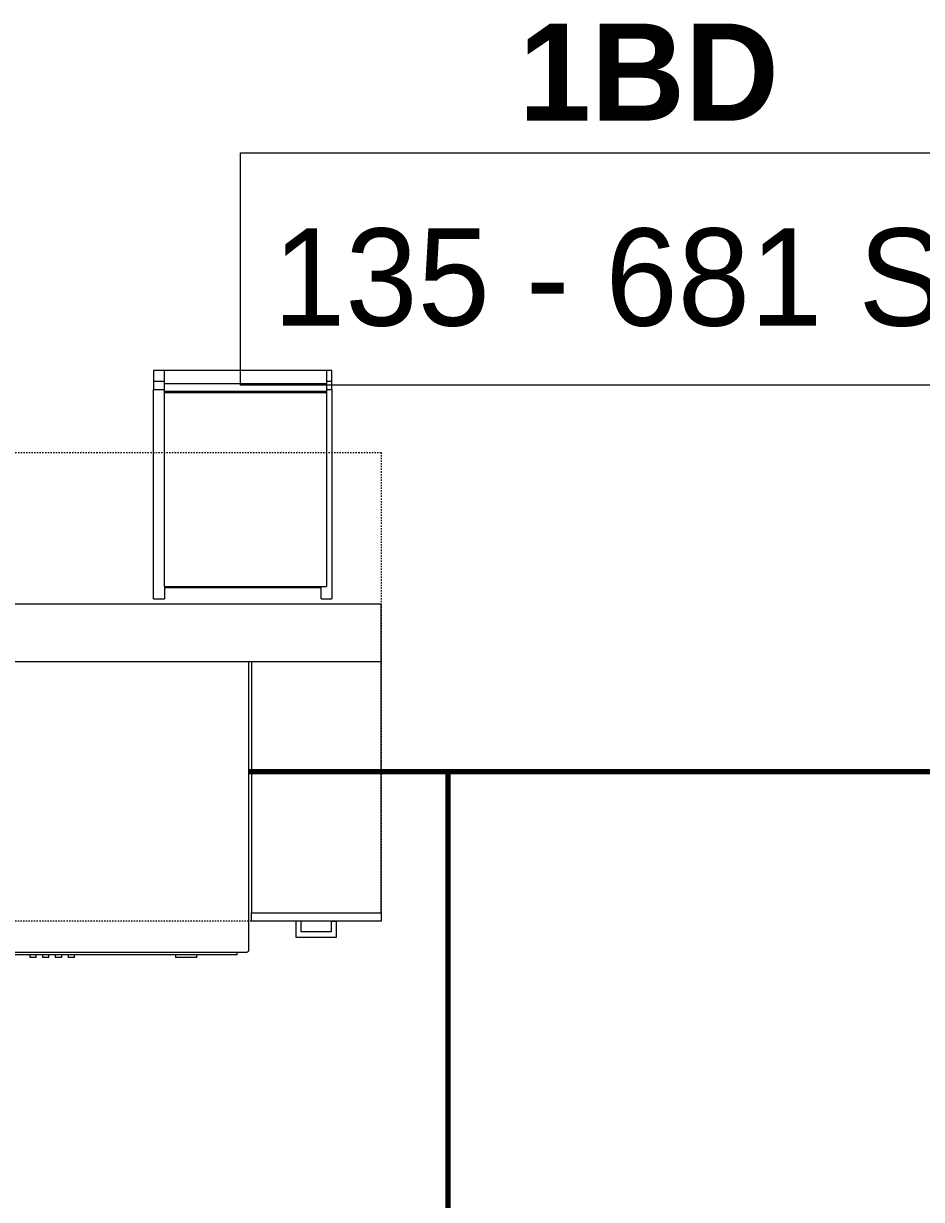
# Model space of a CAD drawing. Header units: inches. Extents: x -4266 to -1814, y 9706 to 12441.
# Drawn here: x -3128.8 to -3045.7, y 10523.3 to 10632.1 of the extents above; entities that cross this region are included whole.
import ezdxf

# ---------------------------------------------------------------- set-up
doc = ezdxf.new("R2010")
doc.units = ezdxf.units.IN
doc.header["$MEASUREMENT"] = 0
doc.linetypes.add('Dash', pattern=[0.25, 0.125, -0.125])
for name, color, linetype, lineweight in [('A-AREA-1', 90, 'Continuous', 70), ('A-AREA-IDEN', 2, 'Continuous', 9), ('A-WALL-4', 10, 'Continuous', 13), ('I-FURN-1', 7, 'Continuous', 9), ('Q-CASE-2', 7, 'Continuous', 9), ('Q-CASE-HDLN-1', 7, 'Dash', 9), ('Q-SPCQ-2', 7, 'Continuous', 9)]:
    doc.layers.add(name, color=color, linetype=linetype, lineweight=lineweight)
doc.styles.add('Century Gothic', font='ufonts.com_century-gothic.ttf', dxfattribs={"height": 9})
doc.styles.add('Century Gothic_B', font='GOTHICB.TTF', dxfattribs={"height": 9})

msp = doc.modelspace()

# ---------------------------------------------------------------- linework, layer by layer
at = {"layer": 'A-AREA-1'}
for p, q in [((-3107.94874, 10562.9144), (-3044.02051, 10562.9144)), ((-3089.55239, 10562.9144), (-3089.55239, 10476.1644))]:
    msp.add_line(p, q, dxfattribs=at)
at = {"layer": 'A-AREA-IDEN', "flags": 128}
msp.add_lwpolyline([(-3108.72498, 10620.17214), (-3033.21947, 10620.17214), (-3033.21947, 10598.67608), (-3108.72498, 10598.67608)], close=True, dxfattribs=at)
at = {"layer": 'A-WALL-4'}
for p, q in [((-3200.07374, 10578.4394), (-3095.72374, 10578.4394)), ((-3095.72374, 10573.0644), (-3095.72374, 10578.4394)), ((-3095.72374, 10573.0644), (-3200.07374, 10573.0644))]:
    msp.add_line(p, q, dxfattribs=at)
at = {"layer": 'I-FURN-1'}
for p, q in [((-3115.77228, 10600.02888), (-3116.77228, 10600.02888)), ((-3116.77228, 10600.02888), (-3116.77228, 10599.04407)), ((-3115.77228, 10598.78784), (-3115.77228, 10600.02888)), ((-3100.77228, 10600.02888), (-3115.77228, 10600.02888)), ((-3100.27228, 10600.02888), (-3100.77228, 10600.02888)), ((-3100.77228, 10600.02888), (-3100.77228, 10598.78784)), ((-3100.27228, 10599.04407), (-3100.27228, 10600.02888)), ((-3116.77228, 10599.04407), (-3115.77228, 10599.04407)), ((-3116.77228, 10599.04407), (-3116.77228, 10598.24869)), ((-3100.77228, 10599.04407), (-3100.27228, 10599.04407)), ((-3100.27228, 10598.24869), (-3100.27228, 10599.04407)), ((-3116.77228, 10598.24869), (-3115.77228, 10598.24869)), ((-3116.77228, 10582.31096), (-3116.77228, 10598.24869)), ((-3115.77228, 10598.12299), (-3115.77228, 10598.78784)), ((-3100.77228, 10598.78784), (-3115.77228, 10598.78784)), ((-3115.77228, 10598.12299), (-3100.77228, 10598.12299)), ((-3115.77228, 10597.99445), (-3115.77228, 10598.12299)), ((-3115.77228, 10582.39515), (-3115.77228, 10597.99445)), ((-3115.77228, 10597.99445), (-3100.77228, 10597.99445)), ((-3100.77228, 10598.78784), (-3100.77228, 10598.12299)), ((-3100.77228, 10598.24869), (-3100.27228, 10598.24869)), ((-3100.77228, 10598.12299), (-3100.77228, 10597.99445)), ((-3100.77228, 10597.99445), (-3100.77228, 10582.39515)), ((-3100.27228, 10598.24869), (-3100.27228, 10582.31096)), ((-3116.77228, 10580.81472), (-3116.77228, 10582.31096)), ((-3115.77228, 10580.14248), (-3115.77228, 10582.39515)), ((-3100.77228, 10582.39515), (-3100.77228, 10580.14248)), ((-3100.27228, 10582.31096), (-3100.27228, 10580.81472)), ((-3116.77228, 10578.89597), (-3116.77228, 10580.81472)), ((-3100.27228, 10580.81472), (-3100.27228, 10578.89597)), ((-3115.77228, 10580.04252), (-3115.77228, 10580.14248)), ((-3115.77228, 10580.04252), (-3115.77228, 10579.97217)), ((-3115.77228, 10580.0299), (-3100.77228, 10580.0299)), ((-3115.77228, 10579.97217), (-3115.77228, 10579.89347)), ((-3101.27228, 10579.89347), (-3115.77228, 10579.89347)), ((-3115.77228, 10579.89347), (-3115.77228, 10578.89597)), ((-3101.27228, 10579.97217), (-3101.27228, 10580.04585)), ((-3101.27228, 10579.89347), (-3101.27228, 10579.97217)), ((-3101.27228, 10578.89597), (-3101.27228, 10579.89347)), ((-3100.77228, 10580.14248), (-3100.77228, 10580.04252)), ((-3116.77228, 10578.89597), (-3115.77228, 10578.89597)), ((-3101.27228, 10578.89597), (-3100.27228, 10578.89597))]:
    msp.add_line(p, q, dxfattribs=at)
at = {"layer": 'Q-CASE-2'}
for p, q in [((-3107.72374, 10573.0644), (-3107.72374, 10549.8144)), ((-3095.72374, 10573.0644), (-3107.72374, 10573.0644)), ((-3095.72374, 10549.8144), (-3095.72374, 10573.0644)), ((-3107.72374, 10549.0644), (-3107.72374, 10549.8144)), ((-3107.72374, 10549.8144), (-3095.72374, 10549.8144)), ((-3095.72374, 10549.0644), (-3107.72374, 10549.0644)), ((-3103.59874, 10549.0644), (-3103.59874, 10547.5644)), ((-3103.09936, 10549.0644), (-3103.59874, 10549.0644)), ((-3103.09936, 10548.06377), (-3103.09936, 10549.0644)), ((-3100.34811, 10549.0644), (-3099.84874, 10549.0644)), ((-3100.34811, 10549.0644), (-3100.34811, 10548.06377)), ((-3099.84874, 10547.5644), (-3099.84874, 10549.0644)), ((-3095.72374, 10549.8144), (-3095.72374, 10549.0644)), ((-3100.34811, 10548.06377), (-3103.09936, 10548.06377)), ((-3103.59874, 10547.5644), (-3099.84874, 10547.5644))]:
    msp.add_line(p, q, dxfattribs=at)
at = {"layer": 'Q-CASE-HDLN-1'}
for p, q in [((-3200.07374, 10592.4394), (-3095.72374, 10592.4394)), ((-3095.72374, 10592.4394), (-3095.72374, 10549.0644)), ((-3095.72374, 10549.0644), (-3200.07374, 10549.0644))]:
    msp.add_line(p, q, dxfattribs=at)
at = {"layer": 'Q-SPCQ-2'}
for p, q in [((-3107.94874, 10546.38625), (-3107.94874, 10573.0644)), ((-3130.87689, 10546.1894), (-3108.14559, 10546.1894)), ((-3109.04168, 10545.9394), (-3130.8558, 10545.9394)), ((-3128.23263, 10545.9394), (-3128.23263, 10545.6894)), ((-3127.64208, 10545.6894), (-3128.23263, 10545.6894)), ((-3127.64208, 10545.6894), (-3127.64208, 10545.9394)), ((-3127.05153, 10545.9394), (-3127.05153, 10545.6894)), ((-3126.46098, 10545.6894), (-3127.05153, 10545.6894)), ((-3126.46098, 10545.6894), (-3126.46098, 10545.9394)), ((-3125.87043, 10545.9394), (-3125.87043, 10545.6894)), ((-3125.27987, 10545.6894), (-3125.87043, 10545.6894)), ((-3125.27987, 10545.6894), (-3125.27987, 10545.9394)), ((-3124.68932, 10545.9394), (-3124.68932, 10545.6894)), ((-3124.09877, 10545.6894), (-3124.68932, 10545.6894)), ((-3124.09877, 10545.6894), (-3124.09877, 10545.9394)), ((-3114.74128, 10545.9394), (-3114.74128, 10545.6894)), ((-3113.75703, 10545.6894), (-3114.74128, 10545.6894)), ((-3112.77278, 10545.6894), (-3113.75703, 10545.6894)), ((-3112.77278, 10545.6894), (-3112.77278, 10545.9394)), ((-3109.04168, 10545.9394), (-3109.04168, 10546.1894))]:
    msp.add_line(p, q, dxfattribs=at)
for start in [270, 285]:
    msp.add_arc((-3108.14559, 10546.38625), 0.19685, start, 0, dxfattribs=at)

# ---------------------------------------------------------------- texts
at = {"layer": 'A-AREA-IDEN', "char_height": 9, "attachment_point": 1}
for s, insert, width, style in [('1BD', (-3082.97223, 10632.14029), 28.785, 'Century Gothic_B'), ('135 - 681 SF', (-3105.72498, 10613.17214), 83.931, 'Century Gothic')]:
    msp.add_mtext(s, dxfattribs=dict(at, insert=insert, width=width, style=style))

doc.saveas('drawing.dxf')
